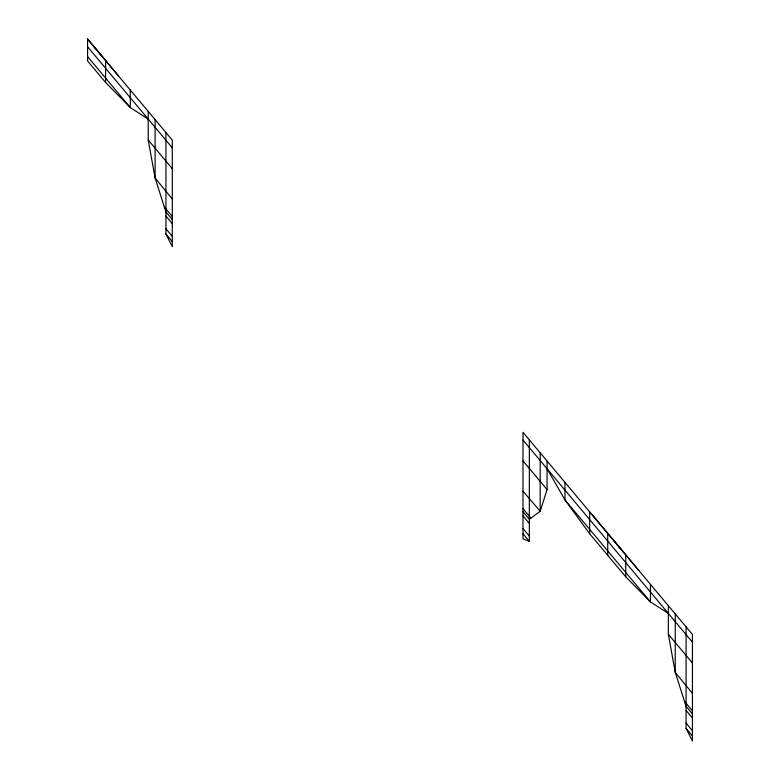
<?xml version="1.0" encoding="UTF-8"?>
<svg xmlns="http://www.w3.org/2000/svg" width="780" height="780" viewBox="0 0 780 780"><rect width="100%" height="100%" fill="white"/><g stroke="black" fill="none" stroke-linecap="round" stroke-linejoin="round"><path stroke-width="1.17" d="M547.063 461.038L547.063 489.596L540.179 511.28L529.347 519.304L522.99 511.729M614.24 541.144L692.435 634.452L692.435 741L686.078 728.364L686.078 626.876M94.058 46.829L172.282 140.098L172.282 246.646L165.935 234.01L165.935 132.522M529.347 439.891L529.347 541.379L522.99 538.853L522.99 432.315L638.791 570.433M148.21 119.096L130.299 107.552L105.602 82.475L87.565 60.957L87.565 39L103.067 57.476M668.362 613.45L650.452 601.897L625.745 576.829L589.68 533.793L564.974 499.931L547.063 468.741M592.215 514.849L623.21 551.831M522.99 440.027L692.435 642.164M522.99 460.882L547.063 489.596M668.362 605.738L668.362 634.306L692.435 663.019M522.99 491.195L540.179 511.28L540.179 452.81M692.435 693.342L675.246 672.428L668.362 634.306M522.99 508.687L530.917 518.144M684.508 701.366L692.435 710.824M692.435 713.875L686.078 706.29L675.246 672.428L675.246 613.957M522.99 515.853L529.347 523.429M686.078 710.414L692.435 717.99M522.99 528.557L529.347 536.133M686.078 723.118L692.435 730.704M522.99 533.793L529.347 541.379M686.078 728.364L692.435 735.94M87.565 39.02L118.648 76.079M87.565 46.741L172.282 147.82M87.565 56.56L130.299 107.552L130.299 90.012M148.21 111.384L148.21 139.951L172.282 168.665M172.282 198.988L155.103 178.074L148.21 139.951M164.356 207.012L172.282 216.47M172.282 219.521L165.935 211.945L155.103 178.074L155.103 119.603M165.935 216.06L172.282 223.645M165.935 228.764L172.282 236.35M165.935 234.01L172.282 241.585M650.452 584.366L650.452 601.897L564.974 499.931L564.974 482.401M625.745 554.892L625.745 576.829M607.717 533.354L607.717 555.311M589.68 511.865L589.68 533.793M105.602 60.538L105.602 82.475"/></g></svg>
